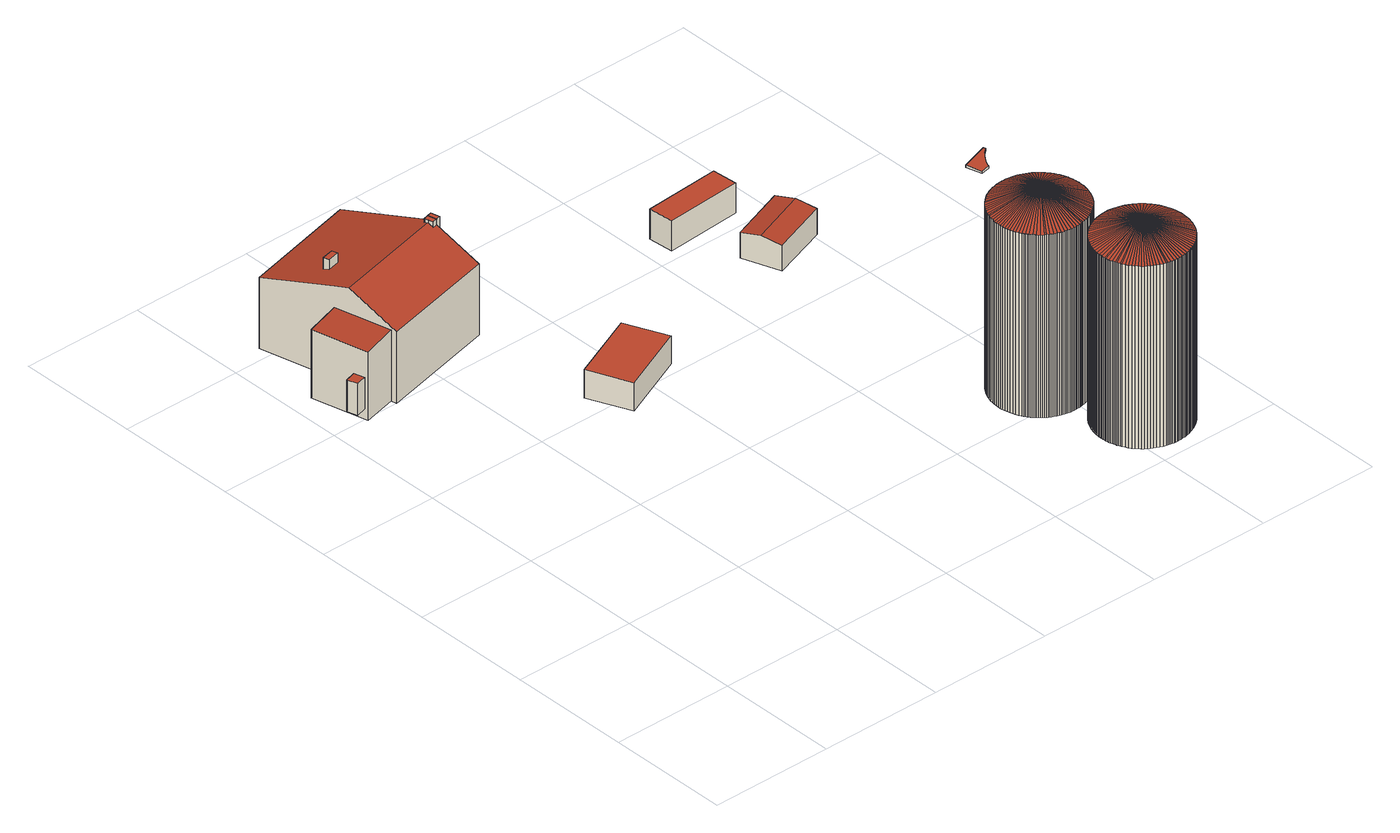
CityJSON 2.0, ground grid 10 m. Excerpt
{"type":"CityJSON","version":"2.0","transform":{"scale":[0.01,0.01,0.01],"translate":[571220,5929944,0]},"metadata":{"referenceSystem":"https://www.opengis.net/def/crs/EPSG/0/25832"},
"CityObjects":{
"building1":{"type":"Building","attributes":{"Grundfläche 2D":"0.769452","Grundhöhe NN":"3.584"},"geometry":[{"type":"Solid","lod":"3","boundaries":[[[[0,1,2,3]],[[4,5,3,2]],[[5,6,0,3]],[[6,7,1,0]],[[7,4,2,1]],[[7,6,5,4]]]],"semantics":{"surfaces":[{"type":"RoofSurface"},{"type":"WallSurface"},{"type":"GroundSurface"}],"values":[[0,1,1,1,1,2]]}}]},
"building2":{"type":"Building","attributes":{"Grundfläche 2D":"125.337332","Grundhöhe NN":"1.811"},"children":["building2-1","building2-2"],"geometry":[{"type":"MultiSurface","lod":"3","boundaries":[[[8,9,10,11,12,13,14]],[[15,9,10]],[[9,8,10]],[[10,8,16]],[[17,11,10,16,18,19]],[[20,21,22,23]],[[24,25,26,27]],[[13,12,28,29]],[[13,29,30,14]],[[16,31,32,18]],[[19,18,32,33]],[[20,34,28,12,11,17,19,33,35,21]],[[22,21,35,36]],[[23,22,36,37]],[[20,23,37,34]],[[14,25,24,16,8]],[[25,14,30,38,26]],[[27,26,38,39]],[[27,39,31,16,24]],[[37,36,35,33,32,31,39,38,30,29,28,34]]],"semantics":{"surfaces":[{"type":"RoofSurface"},{"type":"WallSurface"},{"type":"GroundSurface"}],"values":[0,0,0,0,0,0,0,1,1,1,1,1,1,1,1,1,1,1,1,2]}}]},
"building2-1":{"type":"BuildingInstallation","parents":["building2"],"geometry":[{"type":"MultiSurface","lod":"3","boundaries":[[[24,40,41,42,43,44,45,25]],[[16,24,25,14,8]],[[40,24,16,46]],[[42,41,40,46,10,15]],[[15,9,43,42]],[[9,47,44,43]],[[47,48,14,25,45,44]]],"semantics":{"surfaces":[{"type":"RoofSurface"},{"type":"WallSurface"}],"values":[0,1,1,1,1,1,1]}}]},
"building2-2":{"type":"BuildingInstallation","parents":["building2"],"geometry":[{"type":"MultiSurface","lod":"3","boundaries":[[[49,50,51,52,53]],[[54,55,50,49]],[[51,50,55,56]],[[56,57,58,53,52,51]],[[58,54,49,53]]],"semantics":{"surfaces":[{"type":"RoofSurface"},{"type":"WallSurface"}],"values":[0,1,1,1,1]}}]},
"building3":{"type":"Building","attributes":{"Grundfläche 2D":"22.983606","Grundhöhe NN":"1.129"},"geometry":[{"type":"Solid","lod":"3","boundaries":[[[[59,60,61,62]],[[63,64,62,61]],[[64,65,59,62]],[[65,66,60,59]],[[66,63,61,60]],[[66,65,64,63]]]],"semantics":{"surfaces":[{"type":"RoofSurface"},{"type":"WallSurface"},{"type":"GroundSurface"}],"values":[[0,1,1,1,1,2]]}}]},
"building4":{"type":"Building","attributes":{"Grundfläche 2D":"43.054345","Grundhöhe NN":"1.857"},"children":["building4-1"],"geometry":[{"type":"Solid","lod":"3","boundaries":[[[[67,68,69]],[[69,68,70]],[[71,68,67]],[[72,68,71]],[[73,68,72]],[[74,68,73]],[[75,68,74]],[[76,68,75]],[[77,78,68,76]],[[79,80,68,78]],[[81,82,68,80]],[[83,68,82]],[[84,85,68,83]],[[86,87,68,85]],[[88,89,68,87]],[[90,91,68,89]],[[92,93,68,91]],[[94,95,68,93]],[[96,97,68,95]],[[98,99,68,97]],[[100,68,99]],[[101,102,68,100]],[[103,104,68,102]],[[105,106,68,104]],[[107,108,68,106]],[[109,110,68,108]],[[111,112,68,110]],[[113,68,112]],[[114,68,113]],[[115,68,114]],[[116,68,115]],[[117,68,116]],[[118,68,117]],[[119,68,118]],[[120,68,119]],[[121,68,120]],[[122,68,121]],[[123,68,122]],[[124,68,123]],[[125,68,124]],[[126,68,125]],[[127,128,68,126]],[[129,130,68,128]],[[131,132,68,130]],[[133,134,68,132]],[[135,136,68,134]],[[137,138,68,136]],[[139,140,68,138]],[[141,142,68,140]],[[143,144,68,142]],[[145,146,147,68,144]],[[148,149,68,147]],[[150,68,149]],[[151,152,68,150]],[[153,154,68,152]],[[155,156,68,154]],[[157,158,68,156]],[[159,160,68,158]],[[161,162,68,160]],[[163,68,162]],[[164,68,163]],[[165,68,164]],[[166,68,165]],[[167,68,166]],[[168,68,167]],[[169,68,168]],[[170,68,169]],[[171,68,170]],[[172,68,171]],[[173,68,172]],[[174,68,173]],[[175,68,174]],[[176,68,175]],[[177,68,176]],[[178,179,68,177]],[[180,181,68,179]],[[182,183,68,181]],[[184,185,68,183]],[[186,187,68,185]],[[188,189,68,187]],[[190,68,189]],[[191,192,68,190]],[[193,194,68,192]],[[195,196,68,194]],[[197,198,68,196]],[[199,200,68,198]],[[201,202,68,200]],[[203,204,68,202]],[[205,206,68,204]],[[207,208,68,206]],[[209,210,68,208]],[[211,212,68,210]],[[213,68,212]],[[214,68,213]],[[215,68,214]],[[216,68,215]],[[217,68,216]],[[218,68,217]],[[70,68,218]],[[219,220,67,69]],[[220,221,71,67]],[[221,222,72,71]],[[222,223,73,72]],[[223,224,74,73]],[[224,225,75,74]],[[225,226,76,75]],[[226,227,77,76]],[[227,228,78,77]],[[228,229,79,78]],[[229,230,80,79]],[[231,219,69,70]],[[232,233,217,216]],[[233,234,218,217]],[[234,231,70,218]],[[230,235,81,80]],[[235,236,82,81]],[[236,237,83,82]],[[237,238,84,83]],[[238,239,85,84]],[[239,240,86,85]],[[240,241,87,86]],[[241,242,88,87]],[[242,243,89,88]],[[243,244,90,89]],[[244,245,91,90]],[[245,246,92,91]],[[246,247,93,92]],[[247,248,94,93]],[[248,249,95,94]],[[249,250,96,95]],[[250,251,97,96]],[[251,252,98,97]],[[252,253,99,98]],[[253,254,100,99]],[[254,255,101,100]],[[255,256,102,101]],[[256,257,103,102]],[[257,258,104,103]],[[258,259,105,104]],[[259,260,106,105]],[[260,261,107,106]],[[261,262,108,107]],[[262,263,109,108]],[[263,264,110,109]],[[264,265,111,110]],[[265,266,112,111]],[[266,267,113,112]],[[267,268,114,113]],[[268,269,115,114]],[[269,270,116,115]],[[270,271,117,116]],[[271,272,118,117]],[[272,273,119,118]],[[273,274,120,119]],[[274,275,121,120]],[[275,276,122,121]],[[276,277,123,122]],[[277,278,124,123]],[[278,279,125,124]],[[279,280,126,125]],[[280,281,127,126]],[[281,282,128,127]],[[282,283,129,128]],[[283,284,130,129]],[[284,285,131,130]],[[285,286,132,131]],[[286,287,133,132]],[[287,288,134,133]],[[288,289,135,134]],[[289,290,136,135]],[[290,291,137,136]],[[291,292,138,137]],[[292,293,139,138]],[[293,294,140,139]],[[294,295,141,140]],[[295,296,142,141]],[[296,297,143,142]],[[297,298,144,143]],[[298,299,300,146,145,144]],[[300,301,147,146]],[[301,302,148,147]],[[302,303,149,148]],[[303,304,150,149]],[[304,305,151,150]],[[305,306,152,151]],[[306,307,153,152]],[[307,308,154,153]],[[308,309,155,154]],[[309,310,156,155]],[[310,311,157,156]],[[311,312,158,157]],[[312,313,159,158]],[[313,314,160,159]],[[314,315,161,160]],[[315,316,162,161]],[[316,317,163,162]],[[317,318,164,163]],[[318,319,165,164]],[[319,320,166,165]],[[320,321,167,166]],[[321,322,168,167]],[[322,323,169,168]],[[323,324,170,169]],[[324,325,171,170]],[[325,326,172,171]],[[326,327,173,172]],[[327,328,174,173]],[[328,329,175,174]],[[329,330,176,175]],[[330,331,177,176]],[[331,332,178,177]],[[332,333,179,178]],[[333,334,180,179]],[[334,335,181,180]],[[335,336,182,181]],[[336,337,183,182]],[[337,338,184,183]],[[338,339,185,184]],[[339,340,186,185]],[[340,341,187,186]],[[341,342,188,187]],[[342,343,189,188]],[[343,344,190,189]],[[344,345,191,190]],[[345,346,192,191]],[[346,347,193,192]],[[347,348,194,193]],[[348,349,195,194]],[[349,350,196,195]],[[350,351,197,196]],[[351,352,198,197]],[[352,353,199,198]],[[353,354,200,199]],[[354,355,201,200]],[[355,356,202,201]],[[356,357,203,202]],[[357,358,204,203]],[[358,359,205,204]],[[359,360,206,205]],[[360,361,207,206]],[[361,362,208,207]],[[362,363,209,208]],[[363,364,210,209]],[[364,365,211,210]],[[365,366,212,211]],[[366,367,213,212]],[[367,368,214,213]],[[368,369,215,214]],[[369,232,216,215]],[[366,365,364,363,362,361,360,359,358,357,356,355,354,353,352,351,350,349,348,347,346,345,344,343,342,341,340,339,338,337,336,335,334,333,332,331,330,329,328,327,326,325,324,323,322,321,320,319,318,317,316,315,314,313,312,311,310,309,308,307,306,305,304,303,302,301,300,299,298,297,296,295,294,293,292,291,290,289,288,287,286,285,284,283,282,281,280,279,278,277,276,275,274,273,272,271,270,269,268,267,266,265,264,263,262,261,260,259,258,257,256,255,254,253,252,251,250,249,248,247,246,245,244,243,242,241,240,239,238,237,236,235,230,229,228,227,226,225,224,223,222,221,220,219,231,234,233,232,369,368,367]]]],"semantics":{"surfaces":[{"type":"RoofSurface"},{"type":"WallSurface"},{"type":"GroundSurface"}],"values":[[0,0,0,0,0,0,0,0,0,0,0,0,0,0,0,0,0,0,0,0,0,0,0,0,0,0,0,0,0,0,0,0,0,0,0,0,0,0,0,0,0,0,0,0,0,0,0,0,0,0,0,0,0,0,0,0,0,0,0,0,0,0,0,0,0,0,0,0,0,0,0,0,0,0,0,0,0,0,0,0,0,0,0,0,0,0,0,0,0,0,0,0,0,0,0,0,0,0,0,1,1,1,1,1,1,1,1,1,1,1,1,1,1,1,1,1,1,1,1,1,1,1,1,1,1,1,1,1,1,1,1,1,1,1,1,1,1,1,1,1,1,1,1,1,1,1,1,1,1,1,1,1,1,1,1,1,1,1,1,1,1,1,1,1,1,1,1,1,1,1,1,1,1,1,1,1,1,1,1,1,1,1,1,1,1,1,1,1,1,1,1,1,1,1,1,1,1,1,1,1,1,1,1,1,1,1,1,1,1,1,1,1,1,1,1,1,1,1,1,1,1,1,1,1,1,1,1,1,1,1,1,1,1,1,1,1,1,1,1,1,1,1,1,1,1,1,1,1,1,2]]}}]},
"building4-1":{"type":"BuildingInstallation","parents":["building4"],"geometry":[{"type":"MultiSurface","lod":"3","boundaries":[[[370,371,372,373,374,375,376,377,378,379,380,381,382,383,384,385,386,387,388,389,390,391,392]],[[372,371,393,394]],[[373,372,394,395]],[[374,373,395,396]],[[375,374,396,397]],[[376,375,397,398]],[[377,376,398,399]],[[378,377,399,400]],[[379,378,400,401]],[[380,379,401,402]],[[381,380,402,403]],[[382,381,403,404]],[[383,382,404,405]],[[384,383,405,406]],[[385,384,406,407]],[[386,385,407,408]],[[387,386,408,409]],[[388,387,409,410]],[[389,388,410,411]],[[390,389,411,412]],[[413,392,391,390,412,414]],[[371,370,392,413,415,393]],[[408,407,406,405,404,403,402,401,400,399,398,397,396,395,394,393,415,413,414,412,411,410,409]]],"semantics":{"surfaces":[{"type":"RoofSurface"},{"type":"WallSurface"},{"type":"OuterCeilingSurface"}],"values":[0,1,1,1,1,1,1,1,1,1,1,1,1,1,1,1,1,1,1,1,1,1,2]}}]},
"building5":{"type":"Building","attributes":{"Grundfläche 2D":"43.397646","Grundhöhe NN":"1.878"},"geometry":[{"type":"Solid","lod":"3","boundaries":[[[[416,417,418]],[[416,419,417]],[[416,418,420]],[[416,420,421]],[[416,421,422]],[[416,422,423]],[[416,423,424]],[[425,416,424,426]],[[427,416,425,428]],[[429,416,427,430]],[[431,416,429,432]],[[433,416,431,434]],[[435,416,433,436]],[[437,416,435,438]],[[439,416,437,440]],[[441,416,439,442]],[[443,416,441,444]],[[445,416,443,446]],[[447,416,445,448]],[[449,416,447,450]],[[416,449,451]],[[452,416,451,453]],[[454,416,452,455]],[[456,416,454,457]],[[416,456,458]],[[459,416,458,460]],[[416,459,461]],[[416,461,462]],[[416,462,463]],[[416,463,464]],[[416,464,465]],[[416,465,466]],[[416,466,467]],[[416,467,468]],[[416,468,469]],[[416,469,470]],[[416,470,471]],[[416,471,472]],[[416,472,473]],[[416,473,474]],[[416,474,475]],[[416,475,476]],[[477,416,476,478]],[[479,416,477,480]],[[481,416,479,482]],[[483,416,481,484]],[[485,416,483,486]],[[487,416,485,488]],[[489,416,487,490]],[[491,416,489,492]],[[493,416,491,494]],[[495,416,493,496]],[[497,416,495,498]],[[499,416,497,500]],[[501,416,499,502]],[[503,416,501,504]],[[505,416,503,506]],[[507,416,505,508]],[[509,416,507,510]],[[416,509,511]],[[416,511,512]],[[416,512,513]],[[416,513,514]],[[416,514,515]],[[416,515,516]],[[416,516,517]],[[416,517,518]],[[416,518,519]],[[416,519,520]],[[416,520,521]],[[416,521,522]],[[416,522,523]],[[416,523,524]],[[416,524,525]],[[526,416,525,527]],[[528,416,526,529]],[[530,416,528,531]],[[532,416,530,533]],[[534,416,532,535]],[[536,416,534,537]],[[538,416,536,539]],[[540,416,538,541]],[[542,416,540,543]],[[544,416,542,545]],[[546,416,544,547]],[[548,416,546,549]],[[550,416,548,551]],[[552,416,550,553]],[[554,416,552,555]],[[556,416,554,557]],[[558,416,556,559]],[[560,416,558,561]],[[416,560,562]],[[416,562,563]],[[416,563,564]],[[416,564,565]],[[416,565,566]],[[416,566,419]],[[567,568,418,417]],[[569,567,417,419]],[[570,571,553,550]],[[571,572,552,553]],[[572,573,555,552]],[[573,574,554,555]],[[574,575,557,554]],[[575,576,556,557]],[[576,577,559,556]],[[577,578,558,559]],[[578,579,561,558]],[[579,580,560,561]],[[580,581,562,560]],[[581,582,563,562]],[[582,583,564,563]],[[583,584,565,564]],[[584,585,566,565]],[[585,569,419,566]],[[568,586,420,418]],[[586,587,421,420]],[[587,588,422,421]],[[588,589,423,422]],[[589,590,424,423]],[[590,591,426,424]],[[591,592,425,426]],[[592,593,428,425]],[[593,594,427,428]],[[594,595,430,427]],[[595,596,429,430]],[[596,597,432,429]],[[597,598,431,432]],[[598,599,434,431]],[[599,600,433,434]],[[600,601,436,433]],[[601,602,435,436]],[[602,603,438,435]],[[603,604,437,438]],[[604,605,440,437]],[[605,606,439,440]],[[606,607,442,439]],[[607,608,441,442]],[[608,609,444,441]],[[609,610,443,444]],[[610,611,446,443]],[[611,612,445,446]],[[612,613,448,445]],[[613,614,447,448]],[[614,615,450,447]],[[615,616,449,450]],[[616,617,451,449]],[[617,618,453,451]],[[618,619,452,453]],[[619,620,455,452]],[[620,621,454,455]],[[621,622,457,454]],[[622,623,456,457]],[[623,624,458,456]],[[624,625,460,458]],[[625,626,459,460]],[[626,627,461,459]],[[627,628,462,461]],[[628,629,463,462]],[[629,630,464,463]],[[630,631,465,464]],[[631,632,466,465]],[[632,633,467,466]],[[633,634,468,467]],[[634,635,469,468]],[[635,636,470,469]],[[636,637,471,470]],[[637,638,472,471]],[[638,639,473,472]],[[639,640,474,473]],[[640,641,475,474]],[[641,642,476,475]],[[642,643,478,476]],[[643,644,477,478]],[[644,645,480,477]],[[645,646,479,480]],[[646,647,482,479]],[[647,648,481,482]],[[648,649,484,481]],[[649,650,483,484]],[[650,651,486,483]],[[651,652,485,486]],[[652,653,488,485]],[[653,654,487,488]],[[654,655,490,487]],[[655,656,489,490]],[[656,657,492,489]],[[657,658,491,492]],[[658,659,494,491]],[[659,660,493,494]],[[660,661,496,493]],[[661,662,495,496]],[[662,663,498,495]],[[663,664,497,498]],[[664,665,500,497]],[[665,666,499,500]],[[666,667,502,499]],[[667,668,501,502]],[[668,669,504,501]],[[669,670,503,504]],[[670,671,506,503]],[[671,672,505,506]],[[672,673,508,505]],[[673,674,507,508]],[[674,675,510,507]],[[675,676,509,510]],[[676,677,511,509]],[[677,678,512,511]],[[678,679,513,512]],[[679,680,514,513]],[[680,681,515,514]],[[681,682,516,515]],[[682,683,517,516]],[[683,684,518,517]],[[684,685,519,518]],[[685,686,520,519]],[[686,687,521,520]],[[687,688,522,521]],[[688,689,523,522]],[[689,690,524,523]],[[690,691,525,524]],[[691,692,527,525]],[[692,693,526,527]],[[693,694,529,526]],[[694,695,528,529]],[[695,696,531,528]],[[696,697,530,531]],[[697,698,533,530]],[[698,699,532,533]],[[699,700,535,532]],[[700,701,534,535]],[[701,702,537,534]],[[702,703,536,537]],[[703,704,539,536]],[[704,705,538,539]],[[705,706,541,538]],[[706,707,540,541]],[[707,708,543,540]],[[708,709,542,543]],[[709,710,545,542]],[[710,711,544,545]],[[711,712,547,544]],[[712,713,546,547]],[[713,714,549,546]],[[714,715,548,549]],[[715,716,551,548]],[[716,570,550,551]],[[574,573,572,571,570,716,715,714,713,712,711,710,709,708,707,706,705,704,703,702,701,700,699,698,697,696,695,694,693,692,691,690,689,688,687,686,685,684,683,682,681,680,679,678,677,676,675,674,673,672,671,670,669,668,667,666,665,664,663,662,661,660,659,658,657,656,655,654,653,652,651,650,649,648,647,646,645,644,643,642,641,640,639,638,637,636,635,634,633,632,631,630,629,628,627,626,625,624,623,622,621,620,619,618,617,616,615,614,613,612,611,610,609,608,607,606,605,604,603,602,601,600,599,598,597,596,595,594,593,592,591,590,589,588,587,586,568,567,569,585,584,583,582,581,580,579,578,577,576,575]]]],"semantics":{"surfaces":[{"type":"RoofSurface"},{"type":"WallSurface"},{"type":"GroundSurface"}],"values":[[0,0,0,0,0,0,0,0,0,0,0,0,0,0,0,0,0,0,0,0,0,0,0,0,0,0,0,0,0,0,0,0,0,0,0,0,0,0,0,0,0,0,0,0,0,0,0,0,0,0,0,0,0,0,0,0,0,0,0,0,0,0,0,0,0,0,0,0,0,0,0,0,0,0,0,0,0,0,0,0,0,0,0,0,0,0,0,0,0,0,0,0,0,0,0,0,0,0,1,1,1,1,1,1,1,1,1,1,1,1,1,1,1,1,1,1,1,1,1,1,1,1,1,1,1,1,1,1,1,1,1,1,1,1,1,1,1,1,1,1,1,1,1,1,1,1,1,1,1,1,1,1,1,1,1,1,1,1,1,1,1,1,1,1,1,1,1,1,1,1,1,1,1,1,1,1,1,1,1,1,1,1,1,1,1,1,1,1,1,1,1,1,1,1,1,1,1,1,1,1,1,1,1,1,1,1,1,1,1,1,1,1,1,1,1,1,1,1,1,1,1,1,1,1,1,1,1,1,1,1,1,1,1,1,1,1,1,1,1,1,1,1,1,1,1,1,1,1,2]]}}]},
"building6":{"type":"Building","attributes":{"Grundfläche 2D":"13.023081","Grundhöhe NN":"0.987"},"geometry":[{"type":"Solid","lod":"3","boundaries":[[[[717,718,719,720]],[[721,722,720,719]],[[722,723,717,720]],[[723,724,718,717]],[[724,721,719,718]],[[724,723,722,721]]]],"semantics":{"surfaces":[{"type":"RoofSurface"},{"type":"WallSurface"},{"type":"GroundSurface"}],"values":[[0,1,1,1,1,2]]}}]},
"building7":{"type":"Building","attributes":{"Grundfläche 2D":"16.212750","Grundhöhe NN":"1.029"},"geometry":[{"type":"Solid","lod":"3","boundaries":[[[[725,726,727,728]],[[729,725,728,730]],[[730,728,727,731,732]],[[729,730,732,733]],[[726,725,729,733,734]],[[727,726,734,731]],[[732,731,734,733]]]],"semantics":{"surfaces":[{"type":"RoofSurface"},{"type":"WallSurface"},{"type":"GroundSurface"}],"values":[[0,0,1,1,1,1,2]]}}]}
},
"vertices":[
[10,3879,621],[33,3796,621],[119,3820,621],[95,3903,621],[119,3820,358],[95,3903,358],[10,3879,358],[33,3796,358],
[1360,4520,982],[1322,4508,981],[1321,4511,982],[405,4294,982],[495,3911,772],[1452,4137,772],[1370,4478,959],[1321,4509,981],[1353,4550,974],[377,4414,948],[1184,5250,772],[235,5020,772],[485,3954,772],[377,4414,772],[108,4349,747],[214,3889,747],[1353,4550,1006],[1370,4478,1006],[1406,4487,1006],[1389,4558,1006],[495,3911,181],[1452,4137,181],[1370,4478,181],[1353,4550,181],[1184,5250,181],[235,5020,181],[485,3954,181],[377,4414,181],[108,4349,181],[214,3889,181],[1406,4487,181],[1389,4558,181],
[1314,4540,1006],[1321,4511,1006],[1321,4509,1006],[1322,4508,1006],[1331,4469,1006],[1335,4470,1006],[1314,4540,974],[1331,4469,959],[1335,4470,959],
[520,4686,976],[530,4639,976],[628,4661,976],[626,4671,976],[618,4708,976],[520,4686,883],[530,4639,896],[628,4661,897],[626,4671,894],[618,4708,883],
[1701,2836,346],[2262,3082,346],[2111,3425,346],[1551,3180,346],[2111,3425,113],[1551,3180,113],[1701,2836,113],[2262,3082,113],
[4103,842,1704],[3866,1120,1880],[4087,830,1704],[4070,818,1704],[4119,855,1704],[4135,870,1704],[4150,887,1704],[4165,904,1704],[4178,923,1704],[4191,943,1704],[4197,954,1704],[4203,965,1704],[4208,976,1704],[4213,987,1704],[4218,999,1704],[4222,1011,1704],[4226,1023,1704],[4230,1036,1704],[4233,1048,1704],[4235,1061,1704],[4238,1074,1704],[4240,1087,1704],[4241,1100,1704],[4242,1113,1704],[4242,1127,1704],[4242,1140,1704],[4241,1153,1704],[4240,1167,1704],[4239,1180,1704],[4237,1193,1704],[4234,1206,1704],[4231,1219,1704],[4228,1232,1704],[4224,1245,1704],[4220,1257,1704],[4215,1269,1704],[4210,1281,1704],[4205,1293,1704],[4199,1305,1704],[4193,1316,1704],[4186,1327,1704],[4179,1337,1704],[4172,1348,1704],[4165,1358,1704],[4157,1367,1704],[4149,1376,1704],[4133,1394,1704],[4116,1410,1704],[4098,1424,1704],[4080,1437,1704],[4062,1449,1704],[4043,1459,1704],[4025,1468,1704],[4006,1476,1704],[3987,1483,1704],[3966,1489,1704],[3944,1494,1704],[3922,1498,1704],[3898,1500,1704],[3875,1501,1704],[3862,1501,1704],[3850,1500,1704],[3838,1500,1704],[3825,1498,1704],[3813,1496,1704],[3800,1494,1704],[3788,1491,1704],[3775,1488,1704],[3763,1485,1704],[3751,1481,1704],[3738,1476,1704],[3726,1471,1704],[3714,1466,1704],[3702,1460,1704],[3690,1454,1704],[3679,1447,1704],[3668,1440,1704],[3656,1432,1704],[3652,1428,1704],[3646,1424,1704],[3635,1416,1704],[3625,1407,1704],[3616,1398,1704],[3606,1389,1704],[3597,1379,1704],[3588,1369,1704],[3580,1359,1704],[3572,1348,1704],[3565,1338,1704],[3558,1327,1704],[3551,1316,1704],[3545,1305,1704],[3539,1294,1704],[3534,1282,1704],[3529,1271,1704],[3525,1259,1704],[3521,1248,1704],[3514,1225,1704],[3509,1202,1704],[3505,1180,1704],[3503,1158,1704],[3502,1136,1704],[3502,1115,1704],[3503,1095,1704],[3506,1075,1704],[3510,1054,1704],[3515,1033,1704],[3521,1012,1704],[3529,991,1704],[3539,969,1704],[3550,948,1704],[3556,938,1704],[3563,927,1704],[3570,917,1704],[3577,907,1704],[3585,897,1704],[3593,887,1704],[3602,878,1704],[3610,868,1704],[3620,859,1704],[3630,851,1704],[3640,842,1704],[3650,834,1704],[3661,826,1704],[3672,819,1704],[3683,812,1704],[3695,806,1704],[3707,799,1704],[3719,794,1704],[3731,788,1704],[3743,783,1704],[3756,779,1704],[3769,775,1704],[3781,772,1704],[3794,769,1704],[3807,766,1704],[3820,764,1704],[3833,762,1704],[3846,761,1704],[3859,761,1704],[3872,761,1704],[3884,761,1704],[3897,761,1704],[3910,762,1704],[3922,764,1704],[3934,766,1704],[3946,768,1704],[3969,774,1704],[3992,780,1704],[4013,788,1704],[4033,797,1704],[4052,807,1704],[4087,830,186],[4103,842,186],[4119,855,186],[4135,870,186],[4150,887,186],[4165,904,186],[4178,923,186],[4191,943,186],[4197,954,186],[4203,965,186],[4208,976,186],[4213,987,186],[4070,818,186],[4013,788,186],[4033,797,186],[4052,807,186],[4218,999,186],[4222,1011,186],[4226,1023,186],[4230,1036,186],[4233,1048,186],[4235,1061,186],[4238,1074,186],[4240,1087,186],[4241,1100,186],[4242,1113,186],[4242,1127,186],[4242,1140,186],[4241,1153,186],[4240,1167,186],[4239,1180,186],[4237,1193,186],[4234,1206,186],[4231,1219,186],[4228,1232,186],[4224,1245,186],[4220,1257,186],[4215,1269,186],[4210,1281,186],[4205,1293,186],[4199,1305,186],[4193,1316,186],[4186,1327,186],[4179,1337,186],[4172,1348,186],[4165,1358,186],[4157,1367,186],[4149,1376,186],[4133,1394,186],[4116,1410,186],[4098,1424,186],[4080,1437,186],[4062,1449,186],[4043,1459,186],[4025,1468,186],[4006,1476,186],[3987,1483,186],[3966,1489,186],[3944,1494,186],[3922,1498,186],[3898,1500,186],[3875,1501,186],[3862,1501,186],[3850,1500,186],[3838,1500,186],[3825,1498,186],[3813,1496,186],[3800,1494,186],[3788,1491,186],[3775,1488,186],[3763,1485,186],[3751,1481,186],[3738,1476,186],[3726,1471,186],[3714,1466,186],[3702,1460,186],[3690,1454,186],[3679,1447,186],[3668,1440,186],[3656,1432,186],[3652,1428,186],[3646,1424,186],[3635,1416,186],[3625,1407,186],[3616,1398,186],[3606,1389,186],[3597,1379,186],[3588,1369,186],[3580,1359,186],[3572,1348,186],[3565,1338,186],[3558,1327,186],[3551,1316,186],[3545,1305,186],[3539,1294,186],[3534,1282,186],[3529,1271,186],[3525,1259,186],[3521,1248,186],[3514,1225,186],[3509,1202,186],[3505,1180,186],[3503,1158,186],[3502,1136,186],[3502,1115,186],[3503,1095,186],[3506,1075,186],[3510,1054,186],[3515,1033,186],[3521,1012,186],[3529,991,186],[3539,969,186],[3550,948,186],[3556,938,186],[3563,927,186],[3570,917,186],[3577,907,186],[3585,897,186],[3593,887,186],[3602,878,186],[3610,868,186],[3620,859,186],[3630,851,186],[3640,842,186],[3650,834,186],[3661,826,186],[3672,819,186],[3683,812,186],[3695,806,186],[3707,799,186],[3719,794,186],[3731,788,186],[3743,783,186],[3756,779,186],[3769,775,186],[3781,772,186],[3794,769,186],[3807,766,186],[3820,764,186],[3833,762,186],[3846,761,186],[3859,761,186],[3872,761,186],[3884,761,186],[3897,761,186],[3910,762,186],[3922,764,186],[3934,766,186],[3946,768,186],[3969,774,186],[3992,780,186],
[3604,1433,2112],[3417,1370,2112],[3452,1242,2112],[3525,1259,2112],[3529,1271,2112],[3534,1282,2112],[3539,1294,2112],[3545,1305,2112],[3551,1316,2112],[3558,1327,2112],[3565,1338,2112],[3572,1348,2112],[3580,1359,2112],[3588,1369,2112],[3597,1379,2112],[3606,1389,2112],[3616,1398,2112],[3625,1407,2112],[3635,1416,2112],[3646,1424,2112],[3652,1428,2112],[3649,1434,2112],[3643,1446,2112],[3417,1370,2092],[3452,1242,2092],[3525,1259,2092],[3529,1271,2092],[3534,1282,2092],[3539,1294,2092],[3545,1305,2092],[3551,1316,2092],[3558,1327,2092],[3565,1338,2092],[3572,1348,2092],[3580,1359,2092],[3588,1369,2092],[3597,1379,2092],[3606,1389,2092],[3616,1398,2092],[3625,1407,2092],[3635,1416,2092],[3646,1424,2092],[3652,1428,2092],[3643,1446,2092],[3649,1434,2092],[3550,1415,2092],
[4133,377,1862],[4017,736,1704],[3998,728,1704],[4036,742,1704],[3979,719,1704],[3959,709,1704],[3941,697,1704],[3922,684,1704],[3903,670,1704],[3877,645,1704],[3886,654,1704],[3860,626,1704],[3869,636,1704],[3845,607,1704],[3853,617,1704],[3830,586,1704],[3838,596,1704],[3817,563,1704],[3824,575,1704],[3806,539,1704],[3811,551,1704],[3796,515,1704],[3800,527,1704],[3787,490,1704],[3791,502,1704],[3781,464,1704],[3784,477,1704],[3776,437,1704],[3778,450,1704],[3773,411,1704],[3775,424,1704],[3773,384,1704],[3773,397,1704],[3774,357,1704],[3773,371,1704],[3775,344,1704],[3779,318,1704],[3777,331,1704],[3785,293,1704],[3782,306,1704],[3792,269,1704],[3788,281,1704],[3796,257,1704],[3805,234,1704],[3801,246,1704],[3811,223,1704],[3822,202,1704],[3834,182,1704],[3847,163,1704],[3861,146,1704],[3876,130,1704],[3891,115,1704],[3906,101,1704],[3922,89,1704],[3939,77,1704],[3958,65,1704],[3977,55,1704],[3998,45,1704],[4020,36,1704],[4043,29,1704],[4055,26,1704],[4079,21,1704],[4067,23,1704],[4104,17,1704],[4091,19,1704],[4129,15,1704],[4116,16,1704],[4155,15,1704],[4142,15,1704],[4181,17,1704],[4168,16,1704],[4208,20,1704],[4195,18,1704],[4234,26,1704],[4221,23,1704],[4260,33,1704],[4247,29,1704],[4285,42,1704],[4272,38,1704],[4309,53,1704],[4297,48,1704],[4333,66,1704],[4321,59,1704],[4355,80,1704],[4344,73,1704],[4376,96,1704],[4366,88,1704],[4396,113,1704],[4386,104,1704],[4414,131,1704],[4405,122,1704],[4431,150,1704],[4423,140,1704],[4446,169,1704],[4439,159,1704],[4453,179,1704],[4466,200,1704],[4477,220,1704],[4486,241,1704],[4495,262,1704],[4501,282,1704],[4507,303,1704],[4511,323,1704],[4514,343,1704],[4516,364,1704],[4516,386,1704],[4516,408,1704],[4514,431,1704],[4510,454,1704],[4505,477,1704],[4498,501,1704],[4502,489,1704],[4490,524,1704],[4494,513,1704],[4480,548,1704],[4485,536,1704],[4468,571,1704],[4474,559,1704],[4454,593,1704],[4461,582,1704],[4438,614,1704],[4446,604,1704],[4421,635,1704],[4430,625,1704],[4403,654,1704],[4412,645,1704],[4383,672,1704],[4393,663,1704],[4362,688,1704],[4372,680,1704],[4340,703,1704],[4351,696,1704],[4316,716,1704],[4328,710,1704],[4293,728,1704],[4305,722,1704],[4268,737,1704],[4280,733,1704],[4244,745,1704],[4256,741,1704],[4219,751,1704],[4231,748,1704],[4194,755,1704],[4206,753,1704],[4170,758,1704],[4182,757,1704],[4146,758,1704],[4122,758,1704],[4100,756,1704],[4078,752,1704],[4056,748,1704],[4017,736,188],[3998,728,188],[4036,742,188],[4293,728,188],[4280,733,188],[4268,737,188],[4256,741,188],[4244,745,188],[4231,748,188],[4219,751,188],[4206,753,188],[4194,755,188],[4182,757,188],[4170,758,188],[4146,758,188],[4122,758,188],[4100,756,188],[4078,752,188],[4056,748,188],[3979,719,188],[3959,709,188],[3941,697,188],[3922,684,188],[3903,670,188],[3886,654,188],[3877,645,188],[3869,636,188],[3860,626,188],[3853,617,188],[3845,607,188],[3838,596,188],[3830,586,188],[3824,575,188],[3817,563,188],[3811,551,188],[3806,539,188],[3800,527,188],[3796,515,188],[3791,502,188],[3787,490,188],[3784,477,188],[3781,464,188],[3778,450,188],[3776,437,188],[3775,424,188],[3773,411,188],[3773,397,188],[3773,384,188],[3773,371,188],[3774,357,188],[3775,344,188],[3777,331,188],[3779,318,188],[3782,306,188],[3785,293,188],[3788,281,188],[3792,269,188],[3796,257,188],[3801,246,188],[3805,234,188],[3811,223,188],[3822,202,188],[3834,182,188],[3847,163,188],[3861,146,188],[3876,130,188],[3891,115,188],[3906,101,188],[3922,89,188],[3939,77,188],[3958,65,188],[3977,55,188],[3998,45,188],[4020,36,188],[4043,29,188],[4055,26,188],[4067,23,188],[4079,21,188],[4091,19,188],[4104,17,188],[4116,16,188],[4129,15,188],[4142,15,188],[4155,15,188],[4168,16,188],[4181,17,188],[4195,18,188],[4208,20,188],[4221,23,188],[4234,26,188],[4247,29,188],[4260,33,188],[4272,38,188],[4285,42,188],[4297,48,188],[4309,53,188],[4321,59,188],[4333,66,188],[4344,73,188],[4355,80,188],[4366,88,188],[4376,96,188],[4386,104,188],[4396,113,188],[4405,122,188],[4414,131,188],[4423,140,188],[4431,150,188],[4439,159,188],[4446,169,188],[4453,179,188],[4466,200,188],[4477,220,188],[4486,241,188],[4495,262,188],[4501,282,188],[4507,303,188],[4511,323,188],[4514,343,188],[4516,364,188],[4516,386,188],[4516,408,188],[4514,431,188],[4510,454,188],[4505,477,188],[4502,489,188],[4498,501,188],[4494,513,188],[4490,524,188],[4485,536,188],[4480,548,188],[4474,559,188],[4468,571,188],[4461,582,188],[4454,593,188],[4446,604,188],[4438,614,188],[4430,625,188],[4421,635,188],[4412,645,188],[4403,654,188],[4393,663,188],[4383,672,188],[4372,680,188],[4362,688,188],[4351,696,188],[4340,703,188],[4328,710,188],[4316,716,188],[4305,722,188],
[3159,4296,346],[3174,4089,346],[3798,4134,346],[3783,4342,346],[3798,4134,99],[3783,4342,99],[3159,4296,99],[3174,4089,99],
[3514,3558,346],[3569,3404,316],[4036,3571,316],[3981,3725,346],[3459,3713,316],[3926,3879,316],[4036,3571,103],[3926,3879,103],[3459,3713,103],[3569,3404,103]
]}
